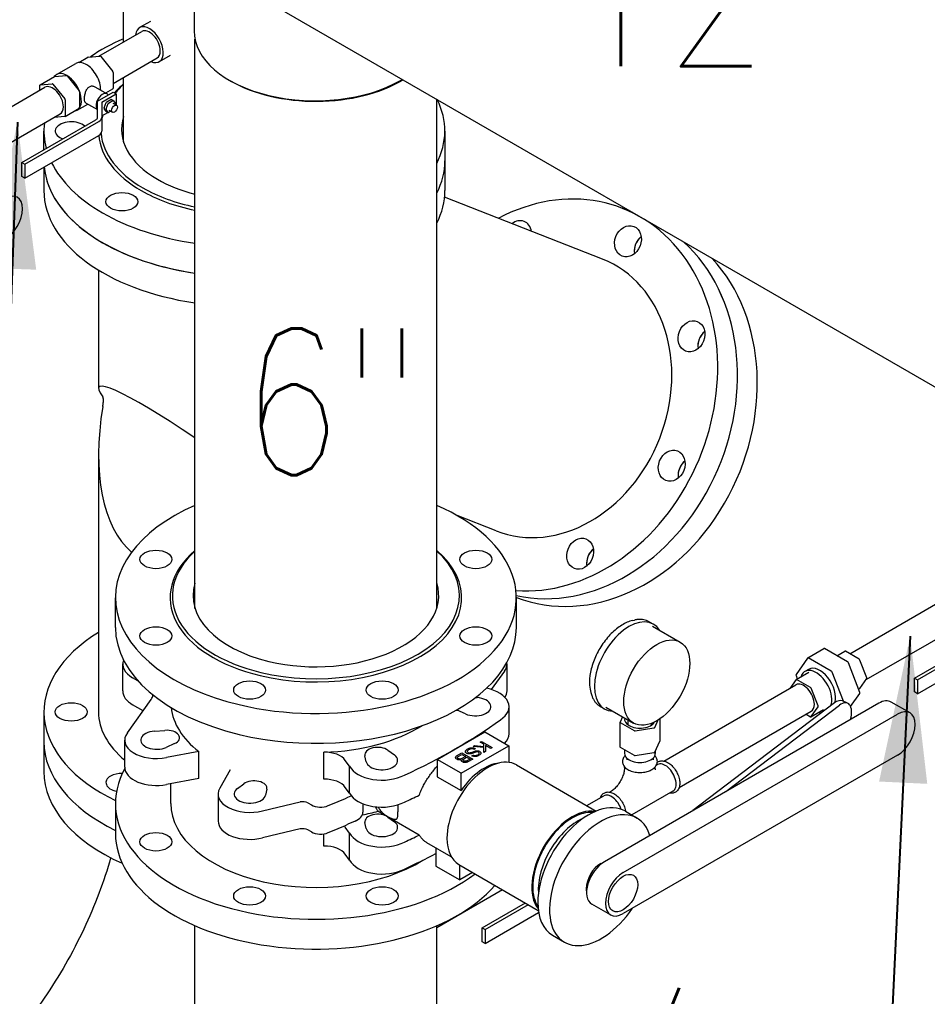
# Model space of a CAD drawing. Header units: millimetres. Extents: x -312439 to 477422, y -331570 to 212570.
# Drawn here: x 342704 to 343478, y 157253 to 158085 of the extents above; entities that cross this region are included whole.
import ezdxf

# ---------------------------------------------------------------- set-up
doc = ezdxf.new("R2010")
doc.units = ezdxf.units.MM
doc.layers.add('ARCONDTEXTO', color=4, linetype='Continuous')
doc.layers.add('TEXTO FORMATO', color=4, linetype='Continuous')
doc.styles.add('ROMAND', font='ROMAND.SHX')
doc.styles.add('ROMANS', font='romans.shx', dxfattribs={"height": 187.5})
doc.dimstyles.new('1-50 (MILIMETRO)', dxfattribs={"dimscale": 0, "dimtxt": 125, "dimasz": 125, "dimexe": 100, "dimexo": 100, "dimgap": 50, "dimtad": 0, "dimdec": 0, "dimzin": 0, "dimdsep": 46, "dimtxsty": 'ROMAND', "dimcen": -390, "dimclrd": 1, "dimclre": 1, "dimclrt": 3, "dimadec": 0, "dimazin": 0, "dimtfac": 1, "dimtdec": 0, "dimtix": 1, "dimtmove": 2, "dimatfit": 2, "dimfxl": 1, "dimtvp": 1, "dimtolj": 1, "dimtzin": 0, "dimarcsym": 0})

msp = doc.modelspace()

# ---------------------------------------------------------------- linework, layer by layer
at = {"color": 5, "linetype": 'Continuous', "lineweight": 0, "extrusion": (4.44089e-16, 0.816497, 0.57735)}
for p, q in [((340546.408, 159468.121), (343780.312, 157601.026)), ((342792.671, 158065.927), (342792.671, 158160.565)), ((342852.881, 158136.478), (342852.881, 158075.301)), ((342815.625, 158083.447), (342806.448, 158078.149)), ((342771.7, 158053.819), (342808.296, 158074.948)), ((342853.617, 157583.25), (342853.617, 158068.202)), ((342754.588, 158048.477), (342762.344, 158052.955)), ((342762.473, 158052.995), (342772.673, 158053.906)), ((342773.299, 158053.545), (342783.498, 158040.856)), ((342783.811, 158030.689), (342821.339, 158052.355)), ((342832.535, 158054.551), (342823.188, 158049.154)), ((342735.637, 158038.191), (342752.091, 158047.691)), ((342721.641, 158029.455), (342733.765, 158036.455)), ((342733.895, 158036.495), (342744.094, 158037.406)), ((342744.72, 158037.045), (342754.92, 158024.356)), ((342783.811, 158040.05), (342783.811, 158026.45)), ((342792.671, 157980.937), (342792.671, 158035.804)), ((342650.718, 157983.97), (342725.761, 158027.296)), ((342721.457, 158024.811), (342721.457, 158029.05)), ((342721.77, 158029.495), (342731.97, 158030.406)), ((342732.596, 158030.045), (342742.795, 158017.356)), ((342768.352, 158027.834), (342778.829, 158021.786)), ((342777.54, 158022.53), (342783.628, 158026.045)), ((342743.108, 158016.55), (342743.108, 158002.95)), ((342755.232, 158023.55), (342755.232, 158009.95)), ((342770.538, 158015.594), (342783.886, 158023.3)), ((342774.151, 158014.73), (342786.44, 158021.825)), ((342778.374, 158014.887), (342781.989, 158016.975)), ((342783.952, 158016.037), (342782.277, 158017.003)), ((342783.886, 158023.3), (342786.44, 158021.825)), ((342786.44, 158021.825), (342786.44, 158012.193)), ((343059.742, 157583.25), (343059.742, 158017.047)), ((342742.925, 158002.545), (342755.049, 158009.545)), ((342753.178, 158007.809), (342762.243, 158013.043)), ((342760.42, 158014.096), (342770.538, 158008.254)), ((342770.538, 158001.619), (342770.538, 158015.594)), ((342774.151, 158014.73), (342774.151, 157989.819)), ((342776.214, 158009.789), (342778.021, 158014.449)), ((342778.021, 158006.748), (342776.214, 158009.32)), ((342777.888, 158008.823), (342779.696, 158013.482)), ((342779.696, 158005.781), (342777.888, 158008.353)), ((342780.048, 158013.92), (342783.664, 158016.008)), ((342780.141, 158007.908), (342783.316, 158006.075)), ((342783.571, 158013.85), (342786.746, 158012.017)), ((342784.016, 158015.977), (342785.824, 158013.405)), ((342785.824, 158012.935), (342785.702, 158012.62)), ((342664.694, 157961.916), (342738.805, 158004.704)), ((342706.042, 157963.2), (342769.09, 157999.6)), ((342742.795, 158002.505), (342733.569, 158001.681)), ((342774.151, 158002.93), (342779.373, 158005.945)), ((342779.761, 158005.721), (342778.086, 158006.688)), ((342781.964, 158006.855), (342780.048, 158005.75)), ((342708.597, 157961.725), (342771.645, 157998.125)), ((342708.597, 157949.925), (342771.645, 157986.325)), ((342724.882, 157974.077), (342724.882, 157990.038)), ((343066.585, 157990.038), (343066.585, 157939.238)), ((342706.042, 157951.4), (342706.042, 157963.2)), ((342706.042, 157963.2), (342708.597, 157961.725)), ((342708.597, 157961.725), (342708.597, 157949.925)), ((342724.882, 157959.327), (342724.882, 157939.238)), ((342708.597, 157949.925), (342706.042, 157951.4)), ((343200.888, 157880.85), (343066.301, 157933.548)), ((343226.324, 157920.871), (343217.857, 157924.186)), ((342771.422, 157871.57), (342771.422, 157770.708)), ((342771.422, 157713.555), (342771.422, 157495.038)), ((343110.239, 157649.341), (343077.148, 157662.298)), ((342785.827, 157566.951), (342785.827, 157592.351)), ((343127.531, 157566.951), (343127.531, 157592.351)), ((343411.672, 157544.633), (343486.715, 157587.959)), ((343226.529, 157572.895), (343228.218, 157573.292)), ((343240.792, 157571.904), (343244.425, 157569.807)), ((343243.468, 157568.15), (343267.108, 157554.501)), ((343425.648, 157522.579), (343499.759, 157565.367)), ((343466.996, 157523.863), (343530.044, 157560.263)), ((343469.551, 157522.388), (343532.599, 157558.788)), ((343375.825, 157541.063), (343389.682, 157549.063)), ((343409.83, 157537.697), (343390.238, 157549.008)), ((343400.814, 157542.902), (343407.559, 157546.796)), ((343419.779, 157539.952), (343408.001, 157546.752)), ((343469.551, 157510.588), (343532.599, 157546.988)), ((342792.065, 157512.923), (342792.065, 157535.923)), ((343119.57, 157512.923), (343119.57, 157535.923)), ((343375.7, 157540.947), (343365.905, 157527.011)), ((343395.973, 157529.697), (343376.382, 157541.008)), ((343420.307, 157511.602), (343410.511, 157536.849)), ((343426.21, 157524.101), (343420.321, 157539.278)), ((343117.33, 157529.693), (343106.203, 157514.102)), ((343365.905, 157526.103), (343366.968, 157523.361)), ((343365.99, 157522.796), (343376.702, 157528.981)), ((343376.671, 157531.317), (343373.527, 157529.502)), ((343406.272, 157504.062), (343396.655, 157528.849)), ((342804.982, 157521.571), (342800.51, 157524.153)), ((343253.228, 157453.155), (343365.799, 157518.148)), ((343365.89, 157522.704), (343360.564, 157515.125)), ((343378.21, 157515.952), (343366.432, 157522.752)), ((343420.321, 157515.001), (343426.21, 157523.378)), ((343466.996, 157512.063), (343466.996, 157523.863)), ((343466.996, 157523.863), (343469.551, 157522.388)), ((343469.551, 157522.388), (343469.551, 157510.588)), ((343191.085, 157511.504), (343191.586, 157509.843)), ((343384.64, 157500.101), (343378.752, 157515.278)), ((343412.465, 157499.537), (343420.307, 157510.693)), ((343419.243, 157514.344), (343420.221, 157514.908)), ((343469.551, 157510.588), (343466.996, 157512.063)), ((342796.029, 157477.21), (342816.393, 157505.749)), ((342809.436, 157495.999), (342800.51, 157501.153)), ((343092.746, 157507.297), (343094.111, 157507.199)), ((343436.356, 157502.408), (343202.529, 157367.408)), ((343398.627, 157502.692), (343278.081, 157411.028)), ((343306.197, 157427.261), (343402.92, 157500.81)), ((343409.804, 157502.514), (343405.511, 157504.396)), ((343463.103, 157494.215), (343447.072, 157503.47)), ((342724.882, 157495.038), (342724.882, 157444.238)), ((343084.173, 157493.348), (343077.194, 157496.492)), ((343121.296, 157476.476), (343121.296, 157499.476)), ((343199.074, 157499.647), (343202.707, 157497.55)), ((343203.664, 157499.207), (343227.304, 157485.558)), ((343218.559, 157358.153), (343452.386, 157493.153)), ((343266.272, 157430.563), (343378.843, 157495.556)), ((343374.539, 157493.071), (343378.21, 157490.952)), ((343378.652, 157490.908), (343389.365, 157497.093)), ((343378.752, 157491.001), (343384.64, 157499.378)), ((343385.397, 157494.803), (343387.02, 157493.866)), ((343215.857, 157486.263), (343215.857, 157465.263)), ((343217.993, 157490.934), (343215.887, 157486.396)), ((343216.116, 157485.902), (343227.894, 157479.102)), ((343222.82, 157483.925), (343222.82, 157488.147)), ((343242.841, 157483.925), (343242.841, 157485.403)), ((343245.463, 157481.82), (343248.464, 157488.288)), ((343249.804, 157489.168), (343249.804, 157470.241)), ((342819.247, 157478.699), (342828.034, 157479.325)), ((343060.128, 157454.533), (343100.723, 157477.97)), ((343100.723, 157477.97), (343121.02, 157466.252)), ((343228.748, 157478.97), (343244.837, 157481.459)), ((342793.788, 157447.98), (342793.788, 157470.98)), ((342836.165, 157467.992), (342829.185, 157464.848)), ((343096.659, 157469.212), (343097.824, 157469.885)), ((343099.766, 157467.418), (343096.659, 157469.212)), ((343097.824, 157469.885), (343107.058, 157464.603)), ((343099.766, 157465.674), (343099.766, 157467.418)), ((343245.463, 157460.82), (343249.773, 157470.109)), ((342856.784, 157461.331), (342829.386, 157456.115)), ((342856.784, 157438.331), (342856.784, 157461.331)), ((342963.507, 157437.643), (342963.507, 157460.643)), ((343018.097, 157462.372), (343023.543, 157458.343)), ((343076.551, 157457.503), (343081.125, 157460.144)), ((343077.889, 157457.08), (343080.953, 157458.848)), ((343080.425, 157442.814), (343121.02, 157466.252)), ((343080.953, 157458.848), (343084.146, 157457.055)), ((343081.125, 157460.144), (343090.359, 157454.862)), ((343084.124, 157461.334), (343084.232, 157461.795)), ((343084.146, 157460.848), (343084.124, 157461.334)), ((343084.318, 157460.549), (343084.146, 157460.848)), ((343084.232, 157461.795), (343084.469, 157462.206)), ((343084.642, 157460.163), (343084.318, 157460.549)), ((343084.469, 157462.206), (343084.685, 157462.48)), ((343084.966, 157459.902), (343084.642, 157460.163)), ((343084.685, 157462.48), (343084.966, 157462.742)), ((343084.966, 157462.742), (343085.483, 157463.165)), ((343085.397, 157459.652), (343084.966, 157459.902)), ((343086.131, 157459.403), (343085.397, 157459.652)), ((343085.483, 157463.165), (343086.26, 157463.614)), ((343085.742, 157461.67), (343085.699, 157461.546)), ((343085.699, 157461.546), (343085.699, 157461.247)), ((343085.699, 157461.247), (343085.829, 157460.973)), ((343085.872, 157461.944), (343085.742, 157461.67)), ((343085.829, 157460.973), (343086.088, 157460.674)), ((343086.088, 157462.218), (343085.872, 157461.944)), ((343086.39, 157462.492), (343086.088, 157462.218)), ((343086.088, 157460.674), (343086.541, 157460.437)), ((343086.605, 157459.279), (343086.131, 157459.403)), ((343086.26, 157463.614), (343086.713, 157463.85)), ((343086.778, 157462.767), (343086.39, 157462.492)), ((343086.541, 157460.437), (343086.951, 157460.3)), ((343087.36, 157459.216), (343086.605, 157459.279)), ((343086.713, 157463.85), (343087.188, 157464.05)), ((343086.994, 157462.891), (343086.778, 157462.767)), ((343086.951, 157460.3), (343087.382, 157460.25)), ((343087.511, 157463.14), (343086.994, 157462.891)), ((343087.188, 157464.05), (343087.663, 157464.224)), ((343088.159, 157459.229), (343087.36, 157459.216)), ((343087.382, 157460.25), (343087.857, 157460.275)), ((343088.202, 157463.389), (343087.511, 157463.14)), ((343087.663, 157464.224), (343088.116, 157464.361)), ((343087.857, 157460.275), (343088.396, 157460.362)), ((343088.116, 157464.361), (343088.59, 157464.461)), ((343088.914, 157459.391), (343088.159, 157459.229)), ((343088.849, 157463.564), (343088.202, 157463.389)), ((343088.396, 157460.362), (343089.022, 157460.524)), ((343088.59, 157464.461), (343089.086, 157464.523)), ((343089.496, 157463.614), (343088.849, 157463.564)), ((343089.151, 157459.453), (343088.914, 157459.391)), ((343089.022, 157460.524), (343090.597, 157461.06)), ((343089.086, 157464.523), (343089.755, 157464.535)), ((343092.862, 157460.699), (343089.151, 157459.453)), ((343090.187, 157463.589), (343089.496, 157463.614)), ((343089.755, 157464.535), (343090.489, 157464.51)), ((343090.705, 157463.489), (343090.187, 157463.589)), ((343090.489, 157464.51), (343091.007, 157464.411)), ((343090.597, 157461.06), (343092.733, 157461.77)), ((343090.618, 157465.674), (343091.999, 157466.472)), ((343099.852, 157464.728), (343090.618, 157465.674)), ((343091.179, 157463.315), (343090.705, 157463.489)), ((343091.007, 157464.411), (343091.481, 157464.286)), ((343091.697, 157463.115), (343091.179, 157463.315)), ((343091.481, 157464.286), (343091.956, 157464.112)), ((343092.776, 157463.738), (343091.697, 157463.115)), ((343091.956, 157464.112), (343092.387, 157463.912)), ((343091.999, 157466.472), (343099.766, 157465.674)), ((343092.387, 157463.912), (343092.776, 157463.738)), ((343092.733, 157461.77), (343092.992, 157461.82)), ((343093.143, 157460.786), (343092.862, 157460.699)), ((343092.992, 157461.82), (343093.488, 157461.907)), ((343093.703, 157460.911), (343093.143, 157460.786)), ((343093.488, 157461.907), (343093.984, 157461.944)), ((343093.984, 157460.948), (343093.703, 157460.911)), ((343093.984, 157461.944), (343094.243, 157461.944)), ((343094.631, 157460.898), (343093.984, 157460.948)), ((343094.157, 157458.257), (343094.804, 157458.581)), ((343094.243, 157461.944), (343094.933, 157461.87)), ((343095.235, 157460.674), (343094.631, 157460.898)), ((343094.804, 157458.581), (343095.149, 157458.83)), ((343094.933, 157461.87), (343095.365, 157461.77)), ((343095.149, 157458.83), (343095.559, 157459.241)), ((343095.732, 157460.163), (343095.235, 157460.674)), ((343095.365, 157461.77), (343096.012, 157461.521)), ((343096.357, 157458.382), (343095.365, 157457.809)), ((343095.559, 157459.241), (343095.71, 157459.528)), ((343095.71, 157459.528), (343095.775, 157459.839)), ((343095.775, 157459.839), (343095.732, 157460.163)), ((343096.012, 157461.521), (343096.4, 157461.297)), ((343096.508, 157458.519), (343096.357, 157458.382)), ((343096.4, 157461.297), (343096.767, 157461.035)), ((343096.789, 157458.805), (343096.508, 157458.519)), ((343096.767, 157461.035), (343097.026, 157460.761)), ((343096.918, 157458.955), (343096.789, 157458.805)), ((343097.134, 157459.229), (343096.918, 157458.955)), ((343097.026, 157460.761), (343097.199, 157460.487)), ((343097.263, 157459.503), (343097.134, 157459.229)), ((343097.199, 157460.487), (343097.306, 157460.201)), ((343097.35, 157459.802), (343097.263, 157459.503)), ((343097.306, 157460.201), (343097.35, 157459.802)), ((343099.852, 157460.393), (343099.852, 157464.728)), ((343101.319, 157461.29), (343099.852, 157460.393)), ((343105.893, 157463.931), (343101.276, 157466.546)), ((343101.276, 157466.546), (343101.319, 157461.29)), ((343107.058, 157464.603), (343105.893, 157463.931)), ((343121.02, 157466.252), (343121.02, 157452.022)), ((343216.116, 157464.902), (343227.894, 157458.102)), ((343219.787, 157462.783), (343219.787, 157459.508)), ((343228.748, 157457.97), (343244.837, 157460.459)), ((343245.874, 157461.707), (343245.874, 157459.508)), ((342985.353, 157448.732), (342981.753, 157453.73)), ((342999.551, 157452.605), (342998.467, 157457.678)), ((343060.128, 157454.533), (343060.128, 157439.816)), ((343080.425, 157442.814), (343060.128, 157454.533)), ((343075.775, 157456.507), (343075.904, 157456.831)), ((343075.775, 157456.158), (343075.775, 157456.507)), ((343075.818, 157456.033), (343075.775, 157456.158)), ((343075.904, 157455.734), (343075.818, 157456.033)), ((343075.904, 157456.831), (343076.12, 157457.105)), ((343076.034, 157455.411), (343075.904, 157455.734)), ((343076.249, 157455.137), (343076.034, 157455.411)), ((343076.12, 157457.105), (343076.379, 157457.354)), ((343076.94, 157454.638), (343076.249, 157455.137)), ((343076.379, 157457.354), (343076.551, 157457.503)), ((343077.717, 157454.289), (343076.94, 157454.638)), ((343077.328, 157456.208), (343077.371, 157456.532)), ((343077.414, 157455.909), (343077.328, 157456.208)), ((343077.371, 157456.532), (343077.587, 157456.806)), ((343077.673, 157455.61), (343077.414, 157455.909)), ((343077.587, 157456.806), (343077.889, 157457.08)), ((343078.019, 157455.361), (343077.673, 157455.61)), ((343078.191, 157454.165), (343077.717, 157454.289)), ((343078.45, 157455.112), (343078.019, 157455.361)), ((343078.666, 157454.09), (343078.191, 157454.165)), ((343078.925, 157454.987), (343078.45, 157455.112)), ((343079.14, 157454.065), (343078.666, 157454.09)), ((343079.313, 157454.912), (343078.925, 157454.987)), ((343080.176, 157454.165), (343079.14, 157454.065)), ((343079.745, 157454.912), (343079.313, 157454.912)), ((343080.176, 157454.962), (343079.745, 157454.912)), ((343080.608, 157455.112), (343080.176, 157454.962)), ((343080.737, 157454.289), (343080.176, 157454.165)), ((343080.521, 157453.816), (343080.651, 157454.14)), ((343080.564, 157453.542), (343080.521, 157453.816)), ((343080.651, 157453.243), (343080.564, 157453.542)), ((343081.082, 157455.286), (343080.608, 157455.112)), ((343080.651, 157454.14), (343080.737, 157454.289)), ((343080.866, 157452.969), (343080.651, 157453.243)), ((343081.125, 157452.72), (343080.866, 157452.969)), ((343084.146, 157457.055), (343081.082, 157455.286)), ((343081.686, 157452.396), (343081.125, 157452.72)), ((343082.118, 157452.197), (343081.686, 157452.396)), ((343081.945, 157454.14), (343081.988, 157454.364)), ((343081.945, 157453.841), (343081.945, 157454.14)), ((343082.118, 157453.542), (343081.945, 157453.841)), ((343081.988, 157454.364), (343082.204, 157454.638)), ((343082.463, 157453.293), (343082.118, 157453.542)), ((343082.592, 157452.072), (343082.118, 157452.197)), ((343082.204, 157454.638), (343082.549, 157454.887)), ((343082.894, 157453.094), (343082.463, 157453.293)), ((343082.549, 157454.887), (343085.181, 157456.457)), ((343083.11, 157451.973), (343082.592, 157452.072)), ((343083.369, 157452.969), (343082.894, 157453.094)), ((343083.628, 157451.923), (343083.11, 157451.973)), ((343084.318, 157452.969), (343083.369, 157452.969)), ((343084.189, 157451.948), (343083.628, 157451.923)), ((343084.275, 157451.948), (343084.189, 157451.948)), ((343084.836, 157452.022), (343084.275, 157451.948)), ((343084.836, 157453.069), (343084.318, 157452.969)), ((343085.268, 157453.218), (343084.836, 157453.069)), ((343085.354, 157452.122), (343084.836, 157452.022)), ((343085.181, 157456.457), (343088.072, 157454.788)), ((343085.742, 157453.393), (343085.268, 157453.218)), ((343085.786, 157452.272), (343085.354, 157452.122)), ((343085.958, 157453.517), (343085.742, 157453.393)), ((343086.217, 157452.471), (343085.786, 157452.272)), ((343088.072, 157454.788), (343085.958, 157453.517)), ((343090.359, 157454.862), (343086.217, 157452.471)), ((343089.496, 157457.659), (343090.618, 157458.307)), ((343089.712, 157457.535), (343089.496, 157457.659)), ((343090.1, 157457.361), (343089.712, 157457.535)), ((343090.532, 157457.211), (343090.1, 157457.361)), ((343091.309, 157457.012), (343090.532, 157457.211)), ((343090.618, 157458.307), (343091.093, 157458.083)), ((343091.093, 157458.083), (343091.568, 157457.958)), ((343091.977, 157456.949), (343091.309, 157457.012)), ((343091.568, 157457.958), (343092.301, 157457.884)), ((343092.431, 157456.962), (343091.977, 157456.949)), ((343092.301, 157457.884), (343092.646, 157457.884)), ((343093.078, 157457.037), (343092.431, 157456.962)), ((343092.646, 157457.884), (343093.207, 157457.958)), ((343093.315, 157457.074), (343093.078, 157457.037)), ((343093.207, 157457.958), (343093.682, 157458.083)), ((343093.768, 157457.186), (343093.315, 157457.074)), ((343093.682, 157458.083), (343094.157, 157458.257)), ((343093.984, 157457.261), (343093.768, 157457.186)), ((343094.459, 157457.385), (343093.984, 157457.261)), ((343094.89, 157457.585), (343094.459, 157457.385)), ((343095.365, 157457.809), (343094.89, 157457.585)), ((343452.386, 157458.153), (343218.559, 157323.153)), ((343221.624, 157455.655), (343221.624, 157454.317)), ((343244.037, 157455.655), (343244.037, 157454.317)), ((343247.959, 157450.113), (343246.728, 157449.402)), ((342883.725, 157445.777), (342874.691, 157429.959)), ((342985.353, 157425.732), (342985.353, 157448.732)), ((343080.425, 157428.098), (343080.425, 157442.814)), ((343127.532, 157449.878), (343195.639, 157410.556)), ((343219.787, 157447.617), (343219.787, 157448.233)), ((343245.874, 157447.617), (343245.874, 157448.233)), ((342856.784, 157438.331), (342829.386, 157433.115)), ((342832.98, 157416.951), (342832.98, 157433.8)), ((342889.815, 157429.843), (342895.262, 157433.872)), ((343060.128, 157439.816), (343080.425, 157428.098)), ((342873.327, 157425.058), (342873.327, 157402.058)), ((342914.891, 157429.178), (342913.807, 157424.105)), ((342985.353, 157425.732), (342981.753, 157430.73)), ((343207.862, 157426.963), (343207.329, 157426.655)), ((343261.003, 157427.521), (343225.828, 157407.213)), ((342785.827, 157416.951), (342785.827, 157391.551)), ((342911.228, 157410.7), (342943.152, 157418.294)), ((342949.815, 157417.525), (342952.872, 157415.76)), ((342983.903, 157422.253), (342986.806, 157423.531)), ((342996.805, 157416.759), (342996.805, 157409.695)), ((343187.542, 157415.231), (343202.06, 157423.613)), ((343044.714, 157390.139), (343009.615, 157410.404)), ((343220.482, 157410.353), (343230.496, 157404.47)), ((342990.247, 157402.046), (342983.903, 157399.253)), ((342999.551, 157395.605), (342998.467, 157400.678)), ((343018.097, 157405.372), (343023.543, 157401.343)), ((342943.152, 157395.294), (342911.228, 157387.7)), ((342952.872, 157392.76), (342949.815, 157394.525)), ((342985.353, 157391.732), (342981.753, 157396.73)), ((342985.353, 157368.732), (342985.353, 157391.732)), ((342963.507, 157380.643), (342963.507, 157391.111)), ((343072.119, 157371.562), (343051.318, 157383.571)), ((343059.032, 157379.118), (343059.032, 157363.675)), ((342985.353, 157368.732), (342981.753, 157373.73)), ((343059.032, 157363.675), (343079.33, 157351.957)), ((343078.543, 157365.025), (343146.224, 157325.949)), ((343079.33, 157351.957), (343079.33, 157364.57)), ((343090.254, 157358.264), (343079.33, 157351.957)), ((343059.742, 157311.323), (343115.649, 157343.601)), ((343098.337, 157311.017), (343135.212, 157332.307)), ((343100.891, 157309.542), (343137.767, 157330.832)), ((343207.843, 157322.092), (343191.812, 157331.347)), ((343100.891, 157297.742), (343146.515, 157324.083)), ((342853.617, 157133.25), (342853.617, 157312.878)), ((343059.742, 157133.25), (343059.742, 157312.878)), ((343098.337, 157299.217), (343098.337, 157311.017)), ((343098.337, 157311.017), (343100.891, 157309.542)), ((343100.891, 157309.542), (343100.891, 157297.742)), ((343158.442, 157304.755), (343168.456, 157298.872)), ((343100.891, 157297.742), (343098.337, 157299.217))]:
    msp.add_line(p, q, dxfattribs=at)
at = {"color": 5, "linetype": 'Continuous', "lineweight": 0}
for centre, major_axis, ratio, start_param, end_param in [((342814.818, 158063.651), (-8.37, 14.497), 0.5773503, 2.4641613, 6.9606167), ((342814.818, 158063.651), (6.522, -11.296), 0.5773503, 0.7853982, 3.1415927), ((342955.943, 158075.301), (103.062, 0), 0.5773503, 3.1415927, 5.4977871), ((342895.734, 157990.038), (-170.852, 0), 0.5773503, 5.3599285, 5.5886446), ((342814.818, 158063.651), (6.522, -11.296), 0.5773503, 0, 0.7853982), ((342762.786, 158052.189), (-0.442, 0.766), 0.5773503, 6.0213859, 6.2831853), ((342772.986, 158053.1), (-0.442, 0.766), 0.5773503, 4.9741884, 6.0213859), ((342760.862, 158032.5), (8.77, -15.191), 0.5773503, 2.3561945, 3.1415927), ((342760.862, 158032.5), (8.77, -15.191), 0.5773503, 0.7615984, 2.3561945), ((342744.407, 158023), (8.77, -15.191), 0.5773503, 2.3561945, 3.3966675), ((342734.207, 158035.689), (-0.442, 0.766), 0.5773503, 6.0213859, 6.2831853), ((342744.407, 158036.6), (-0.442, 0.766), 0.5773503, 4.9741884, 6.0213859), ((342744.407, 158023), (8.77, -15.191), 0.5773503, 6.0281105, 8.6393798), ((342783.186, 158040.411), (0.442, -0.766), 0.5773503, 0.7853982, 1.8325957), ((342956.679, 158074.876), (-103.062, 0), 0.5773503, 0.7803476, 0.7853982), ((342956.679, 158074.876), (-103.062, 0), 0.5773503, 0.7853982, 2.3760943), ((342955.943, 158075.301), (103.062, 0), 0.5773503, 5.4977871, 5.517687), ((342722.083, 158028.689), (-0.442, 0.766), 0.5773503, 6.0213859, 7.0685835), ((342732.283, 158016), (6.522, -11.296), 0.5773503, 0.7853982, 3.1415927), ((342732.283, 158029.6), (-0.442, 0.766), 0.5773503, 4.9741884, 6.0213859), ((342783.186, 158026.811), (0.442, -0.766), 0.5773503, 0, 0.7853982), ((342895.734, 157990.038), (-124.312, 0), 0.5773503, 5.6898207, 5.8114124), ((342895.734, 157991.638), (122.352, 0), 0.5773503, 2.5724111, 2.6919326), ((342742.483, 158016.911), (0.442, -0.766), 0.5773503, 0.7853982, 1.8325957), ((342754.607, 158023.911), (0.442, -0.766), 0.5773503, 0.7853982, 1.8325957), ((342774.863, 158014.916), (3.966, 6.869), 0.5773503, 6.010118, 9.3296148), ((342781.989, 158016.505), (0.288, 0.498), 0.5773503, 0, 0.7853982), ((342783.664, 158015.538), (0.288, 0.498), 0.5773503, 6.0213859, 7.0685835), ((342895.734, 157990.038), (-170.852, 0), 0.5773503, 2.8575929, 3.4162726), ((342732.283, 158016), (6.522, -11.296), 0.5773503, 0, 0.7853982), ((342754.607, 158010.311), (0.442, -0.766), 0.5773503, 0, 0.7853982), ((342776.566, 158009.758), (0.288, 0.498), 0.5773503, 1.8325957, 2.8797933), ((342778.24, 158008.791), (-0.288, -0.498), 0.5773503, 4.9741884, 6.0213859), ((342778.374, 158014.417), (0.288, 0.498), 0.5773503, 0.7853982, 1.8325957), ((342780.048, 158013.451), (-0.288, -0.498), 0.5773503, 3.9269908, 4.9741884), ((342785.472, 158012.966), (0.288, 0.498), 0.5773503, 4.9741884, 6.0213859), ((342742.483, 158003.311), (0.442, -0.766), 0.5773503, 6.0213859, 7.0685835), ((342765.593, 158001.619), (4.945, 0), 0.5773503, 5.4977871, 6.2831853), ((342765.593, 158001.619), (8.558, 0), 0.5773503, 5.4977871, 6.2831853), ((342895.734, 157991.638), (122.352, 0), 0.5773503, 2.973076, 3.029366), ((342778.374, 158007.186), (-0.288, -0.498), 0.5773503, 6.0213859, 6.2831853), ((342780.048, 158006.219), (-0.288, -0.498), 0.5773503, 6.0213859, 7.0685835), ((342895.734, 157991.638), (104.716, 0), 0.5773503, 2.9636533, 3.9269908), ((342895.734, 157990.038), (-170.852, 0), 0.5773503, 6.21352, 6.4341927), ((342748.152, 157990.038), (-13.595, 0), 0.5773503, 3.697362, 7.0685835), ((342748.152, 157990.038), (-13.595, 0), 0.5773503, 0.7853982, 1.015027), ((342895.734, 157990.038), (-124.312, 0), 0.5773503, 0.0521866, 0.7853982), ((342765.593, 157989.819), (8.558, 0), 0.5773503, 5.4977871, 6.2831853), ((342895.734, 157991.638), (122.352, 0), 0.5773503, 3.1932321, 3.9269908), ((342895.734, 157964.638), (170.852, 0), 0.5773503, 3.1940865, 4.4633123), ((342895.734, 157964.638), (170.852, 0), 0.5773503, 3.1940865, 3.9269908), ((342895.734, 157990.038), (-170.852, 0), 0.5773503, 0.2768013, 0.7853982), ((342895.734, 157964.638), (170.852, 0), 0.5773503, 5.9991856, 6.2831853), ((342895.734, 157991.638), (122.352, 0), 0.5773503, 3.9269908, 4.3609762), ((342895.734, 157991.638), (104.716, 0), 0.5773503, 3.9269908, 4.2984713), ((343155.564, 157765.095), (62.293, 159.091), 0.8133896, 3.3914948, 7.0391668), ((342691.432, 157914.99), (-10.717, -18.562), 0.5773503, 0.7853982, 3.9269908), ((342895.734, 157939.238), (170.852, 0), 0.5773503, 3.1415927, 4.4633123), ((342895.734, 157990.038), (-124.312, 0), 0.5773503, 0.7853982, 1.2251569), ((342895.734, 157939.238), (170.852, 0), 0.5773503, 5.9991856, 6.2831853), ((342895.734, 157990.038), (-170.852, 0), 0.5773503, 0.7853982, 1.3217197), ((343129.205, 157900.355), (4.957, 12.659), 0.8133896, 5.3391254, 7.2272453), ((343239.493, 157889.534), (-4.957, -12.659), 0.8133896, 4.0999845, 5.3247935), ((343239.493, 157889.534), (4.957, 12.659), 0.8133896, 0.9583918, 1.448158), ((342895.734, 157964.638), (170.852, 0), 0.5773503, 3.9269908, 4.4633123), ((343172.415, 157758.497), (-62.293, -159.091), 0.8133896, 0.1305903, 2.8430189), ((343172.415, 157758.497), (62.293, 159.091), 0.8133896, 3.2721829, 5.9846116), ((343239.493, 157889.534), (4.957, 12.659), 0.8133896, 1.448158, 2.1832008), ((343155.564, 157765.095), (45.325, 115.754), 0.8133896, 3.1415927, 6.2831853), ((343189.265, 157751.899), (-62.293, -159.091), 0.8133896, 0.0043136, 2.7678291), ((343293.637, 157808.551), (-4.957, -12.659), 0.8133896, 4.0999845, 5.3247935), ((343293.637, 157808.551), (4.957, 12.659), 0.8133896, 0.9583918, 1.448158), ((343293.637, 157808.551), (4.957, 12.659), 0.8133896, 1.448158, 2.1832008), ((342895.734, 157680.223), (-123.988, 91.599), 0.0978959, 5.130226, 6.5985022), ((342895.734, 157804.04), (-83.802, -180.843), 0.5077224, 5.209054, 6.1391369), ((343276.771, 157698.247), (-4.957, -12.659), 0.8133896, 4.0999845, 5.3247935), ((343276.771, 157698.247), (4.957, 12.659), 0.8133896, 0.9583918, 1.448158), ((343276.771, 157698.247), (4.957, 12.659), 0.8133896, 1.448158, 2.1832008), ((342956.679, 157592.351), (-170.852, 0), 0.5773503, 5.3599285, 7.4612826), ((342956.679, 157592.351), (-170.852, 0), 0.5773503, 1.1780972, 4.0648495), ((343198.774, 157623.237), (-4.957, -12.659), 0.8133896, 4.0999845, 5.3247935), ((343198.774, 157623.237), (4.957, 12.659), 0.8133896, 0.9583918, 1.448158), ((342956.679, 157592.351), (-124.312, 0), 0.5773503, 5.6898207, 7.4612826), ((342956.679, 157593.951), (122.352, 0), 0.5773503, 2.5724111, 4.3196899), ((342956.679, 157592.351), (-124.312, 0), 0.5773503, 1.1780972, 3.7349573), ((342956.679, 157593.951), (122.352, 0), 0.5773503, 4.3196899, 6.8523669), ((343198.774, 157623.237), (4.957, 12.659), 0.8133896, 1.448158, 2.1832008), ((342956.679, 157593.951), (104.716, 0), 0.5773503, 2.9636533, 4.3196899), ((342956.679, 157593.951), (104.716, 0), 0.5773503, 4.3196899, 6.4611246), ((342956.679, 157566.951), (170.852, 0), 0.5773503, 3.1415927, 4.3196899), ((342956.679, 157566.951), (170.852, 0), 0.5773503, 4.3196899, 6.2831853), ((343223.566, 157533.678), (-20.859, -36.128), 0.5773503, 2.8375594, 6.5872185), ((342895.734, 157495.038), (-170.852, 0), 0.5773503, 5.5272038, 7.1556345), ((343390.238, 157548.1), (-0.556, 0.963), 0.5773503, 5.4977871, 6.2831853), ((343408.001, 157546.03), (-0.442, 0.766), 0.5773503, 5.4977871, 6.2831853), ((342820.897, 157535.923), (-28.832, 0), 0.5773503, 6.078, 7.0685835), ((343092.461, 157535.923), (27.109, 0), 0.5773503, 5.8737687, 6.3559681), ((343376.382, 157540.1), (-0.556, 0.963), 0.5773503, 5.4977871, 6.5449847), ((343386.177, 157514.852), (-9.506, 16.465), 0.5773503, 3.6403335, 6.2831853), ((343409.83, 157536.788), (-0.556, 0.963), 0.5773503, 4.4505896, 5.4977871), ((343419.779, 157539.23), (-0.442, 0.766), 0.5773503, 4.4505896, 5.4977871), ((343366.586, 157526.163), (-0.556, 0.963), 0.5773503, 0.2617994, 1.3089969), ((343383.033, 157513.037), (-9.506, 16.465), 0.5773503, 3.5787297, 6.7505587), ((343395.973, 157528.788), (-0.556, 0.963), 0.5773503, 4.4505896, 5.4977871), ((343372.321, 157506.852), (6.522, -11.296), 0.5773503, 0.7853982, 3.1415927), ((343366.432, 157522.03), (-0.442, 0.766), 0.5773503, 5.4977871, 6.5449847), ((343425.668, 157524.052), (0.442, -0.766), 0.5773503, 0.2617994, 1.3089969), ((342820.897, 157512.923), (-28.832, 0), 0.5773503, 0, 0.7853982), ((342799.407, 157509.789), (18.371, 0), 0.5773503, 5.8923976, 6.2577611), ((343092.49, 157499.476), (28.806, 0), 0.5773503, 5.5507149, 7.5144461), ((343092.461, 157512.923), (27.109, 0), 0.5773503, 5.9220989, 6.2831853), ((343378.21, 157515.23), (-0.442, 0.766), 0.5773503, 4.4505896, 5.4977871), ((343419.779, 157515.675), (0.442, -0.766), 0.5773503, 0, 0.2617994), ((343419.626, 157511.541), (0.556, -0.963), 0.5773503, 0.2617994, 1.3089969), ((343092.461, 157499.48), (13.472, 0), 0.5773503, 4.0497563, 7.7312146), ((343372.321, 157506.852), (6.522, -11.296), 0.5773503, 0, 0.7853982), ((343384.099, 157500.052), (0.442, -0.766), 0.5773503, 0.2617994, 1.3089969), ((343398.627, 157488.692), (6.884, 15.704), 0.493747, 0, 0.7260513), ((343402.92, 157486.81), (-6.884, -15.704), 0.493747, 1.8967117, 3.867644), ((343436.356, 157484.908), (10.717, 18.562), 0.5773503, 0, 0.7853982), ((342895.734, 157495.038), (-124.312, 0), 0.5773503, 0, 0.609247), ((342895.734, 157495.038), (124.312, 0), 0.5773503, 3.1415927, 3.7508397), ((342956.679, 157503.451), (-123.699, 0), 0.5773503, 0.06591, 0.6307786), ((343083.975, 157501.509), (-11.023, 0), 0.5773503, 0.8477105, 0.9081637), ((343383.033, 157513.037), (-9.506, 16.465), 0.5773503, 2.6742192, 2.8510779), ((343452.386, 157475.653), (-10.717, -18.562), 0.5773503, 0.7853982, 3.9269908), ((342956.679, 157531.951), (123.699, 0), 0.5773503, 4.7676151, 5.5340199), ((342707.264, 157675.951), (520.517, 0), 0.5773503, 5.3865482, 5.6090261), ((343216.742, 157486.263), (-0.885, 0), 0.5773503, 6.0213859, 7.0685835), ((343232.83, 157488.752), (-13.044, 0), 0.5773503, 6.1406542, 7.0685835), ((343232.83, 157480.508), (-13.044, 0), 0.5773503, 5.5872933, 5.7039844), ((343232.83, 157488.752), (-13.044, 0), 0.5773503, 0.7853982, 2.8363511), ((343232.83, 157480.508), (-13.044, 0), 0.5773503, 3.7207935, 3.8374847), ((343378.21, 157491.675), (0.442, -0.766), 0.5773503, 5.4977871, 6.5449847), ((342820.897, 157470.98), (-27.109, 0), 0.5773503, 5.8737687, 8.1724889), ((342820.897, 157470.98), (-13.472, 0), 0.5773503, 4.8351545, 8.5166127), ((342829.384, 157473.009), (11.023, 0), 0.5773503, 5.3750201, 7.9767471), ((343092.49, 157476.476), (28.806, 0), 0.5773503, 5.7666453, 6.2831853), ((343228.519, 157479.464), (0.885, 0), 0.5773503, 3.9269908, 4.9741884), ((343244.608, 157481.952), (0.885, 0), 0.5773503, 4.9741884, 6.0213859), ((342895.734, 157469.638), (-170.852, 0), 0.5773503, 0, 0.8720172), ((342895.734, 157469.638), (170.852, 0), 0.5773503, 3.1415927, 4.0136099), ((343248.919, 157470.241), (0.885, 0), 0.5773503, 6.0213859, 6.2831853), ((342964.521, 157450.052), (-18.371, 0), 0.5773503, 3.4957179, 4.7676151), ((343009.407, 157458.457), (11.023, 0), 0.5773503, 0.6626311, 3.2643581), ((343012.922, 157453.558), (-13.472, 0), 0.5773503, 0.1227655, 3.8042237), ((343216.742, 157465.263), (-0.885, 0), 0.5773503, 0, 0.7853982), ((343232.83, 157459.508), (-13.044, 0), 0.5773503, 0, 3.1415927), ((343244.608, 157460.952), (0.885, 0), 0.5773503, 4.9741884, 6.0213859), ((343103.038, 157407.451), (-24.495, -42.426), 0.5773503, 3.1415927, 5.4977871), ((343100.175, 157409.104), (23.27, 40.305), 0.5773503, 0.3872078, 1.4290703), ((343228.519, 157458.464), (0.885, 0), 0.5773503, 3.9269908, 4.9741884), ((343254.481, 157438.817), (6.522, -11.296), 0.5773503, 0, 3.1415927), ((342895.734, 157444.238), (-170.852, 0), 0.5773503, 0, 0.9157604), ((342956.679, 157416.951), (170.852, 0), 0.5773503, 2.833735, 5.6302998), ((342791.377, 157434.788), (-13.595, 0), 0.5773503, 4.6871702, 5.4977871), ((342820.897, 157447.98), (-27.109, 0), 0.5773503, 0, 1.8893036), ((343012.929, 157453.541), (-28.806, 0), 0.5773503, 0.2933434, 2.3032668), ((342791.377, 157434.788), (-13.595, 0), 0.5773503, 5.4977871, 7.509667), ((342903.952, 157429.957), (11.023, 0), 0.5773503, 6.1604182, 8.7621453), ((342964.521, 157427.052), (-18.371, 0), 0.5773503, 3.4957179, 4.7676151), ((342900.436, 157425.058), (27.109, 0), 0.5773503, 2.8230854, 5.1218056), ((342900.436, 157425.058), (-13.472, 0), 0.5773503, 5.6205526, 9.3020109), ((343012.929, 157430.541), (-28.806, 0), 0.5773503, 0.2933434, 2.3032668), ((342956.679, 157416.951), (-123.699, 0), 0.5773503, 0, 2.4003829), ((342945.485, 157415.025), (6.124, 0), 0.5773503, 0.7853982, 1.961584), ((342668.403, 157658.996), (517.381, 0), 0.5773503, 5.3282352, 5.3682023), ((342707.264, 157652.951), (520.517, 0), 0.5773503, 5.3865482, 5.4177363), ((343189.462, 157357.554), (-31.02, -52.799), 0.5823607, 3.1415927, 5.5021835), ((343208.582, 157412.317), (6.522, -11.296), 0.5773503, 1.2234231, 3.1415927), ((342960.667, 157420.26), (11.023, 0), 0.5773503, 3.9269908, 5.3544297), ((342980.142, 157409.695), (16.663, 0), 0.5773503, 5.3639692, 6.2831853), ((342956.679, 157474.951), (123.699, 0), 0.5773503, 5.0382336, 5.1546022), ((343009.407, 157401.457), (11.023, 0), 0.5773503, 0.6626311, 3.2643581), ((343175.287, 157365.738), (-24.495, -42.426), 0.5773503, 3.3370905, 6.064011), ((343199.476, 157351.671), (-31.02, -52.799), 0.5823607, 2.6525624, 5.5021835), ((343175.287, 157365.738), (23.921, 41.432), 0.5773503, 0.2430827, 0.7853982), ((342900.436, 157402.058), (-27.109, 0), 0.5773503, 0, 1.9802129), ((343012.922, 157396.558), (-13.472, 0), 0.5773503, 0.1227655, 3.8042237), ((342808.169, 157577.694), (233.085, -175.431), 0.1043952, 5.905742, 5.9619009), ((343175.287, 157365.738), (23.921, 41.432), 0.5773503, 0.7853982, 2.8735652), ((343180.023, 157363.004), (-23.921, -41.432), 0.5773503, 3.805993, 5.5722222), ((342945.485, 157392.025), (-6.124, 0), 0.5773503, 3.9269908, 5.1031767), ((342960.667, 157397.26), (-11.023, 0), 0.5773503, 0.7853982, 2.212837), ((342668.403, 157635.996), (-517.381, 0), 0.5773503, 2.1866425, 2.2266097), ((342964.521, 157393.052), (-18.371, 0), 0.5773503, 3.4957179, 3.6171654), ((343012.929, 157396.541), (-28.806, 0), 0.5773503, 0.2933434, 2.3032668), ((342956.679, 157391.551), (-170.852, 0), 0.5773503, 0, 2.6758126), ((342707.264, 157618.951), (520.517, 0), 0.5773503, 5.3865482, 5.4177363), ((343103.038, 157407.451), (-24.495, -42.426), 0.5773503, 5.4977871, 6.2831853), ((342964.521, 157370.052), (-18.371, 0), 0.5773503, 3.4957179, 4.7676151), ((343012.929, 157373.541), (-28.806, 0), 0.5773503, 0.2933434, 2.3032668), ((342707.264, 157595.951), (520.517, 0), 0.5773503, 5.3865482, 5.4544475), ((343202.529, 157349.908), (-10.717, -18.562), 0.5773503, 3.9269908, 6.2831853), ((343199.476, 157351.671), (-8.773, -15.195), 0.5773503, 3.9269908, 5.4977871), ((343218.559, 157340.653), (10.717, 18.562), 0.5773503, 0.7853982, 3.9269908), ((343199.476, 157351.671), (-8.773, -15.195), 0.5773503, 5.4977871, 5.7209135), ((343189.462, 157357.554), (-31.02, -52.799), 0.5823607, 5.5021835, 6.2831853), ((343199.476, 157351.671), (-31.02, -52.799), 0.5823607, 5.5021835, 7.7405636)]:
    msp.add_ellipse(centre, major_axis=major_axis, ratio=ratio, start_param=start_param, end_param=end_param, dxfattribs=at)
for centre, major_axis, ratio in [((342785.031, 158009.046), (-1.715, -2.971), 0.5773503), ((342791.377, 157929.788), (-13.595, 0), 0.5773503), ((343222.643, 157896.132), (4.957, 12.659), 0.8133896), ((343276.787, 157815.149), (4.957, 12.659), 0.8133896), ((343259.92, 157704.845), (4.957, 12.659), 0.8133896), ((343181.923, 157629.835), (4.957, 12.659), 0.8133896), ((342820.331, 157624.958), (-13.595, 0), 0.5773503), ((343093.027, 157624.958), (-13.595, 0), 0.5773503), ((342820.331, 157559.744), (-13.595, 0), 0.5773503), ((343093.027, 157559.744), (-13.595, 0), 0.5773503), ((343247.206, 157520.03), (-19.902, -34.471), 0.5773503), ((342900.202, 157513.631), (-13.595, 0), 0.5773503), ((343013.156, 157513.631), (-13.595, 0), 0.5773503), ((342748.152, 157495.038), (-13.595, 0), 0.5773503), ((342820.331, 157384.344), (13.595, 0), 0.5773503), ((343218.559, 157340.653), (-8.773, -15.195), 0.5773503), ((342900.202, 157338.231), (13.595, 0), 0.5773503), ((343013.156, 157338.231), (13.595, 0), 0.5773503)]:
    msp.add_ellipse(centre, major_axis=major_axis, ratio=ratio, dxfattribs=at)
for points, knots in [([(342760.42, 158014.096), (342760.257, 158014.19), (342760.111, 158014.328), (342759.86, 158014.701), (342759.755, 158014.935), (342759.589, 158015.495), (342759.528, 158015.821), (342759.448, 158016.542), (342759.429, 158016.938), (342759.429, 158017.764), (342759.448, 158018.218), (342759.528, 158019.18), (342759.589, 158019.689), (342759.755, 158020.721), (342759.86, 158021.247), (342760.111, 158022.277), (342760.257, 158022.781), (342760.584, 158023.729), (342760.775, 158024.208), (342761.216, 158025.127), (342761.467, 158025.568), (342762.024, 158026.374), (342762.331, 158026.74), (342762.988, 158027.369), (342763.339, 158027.633), (342763.697, 158027.839)], [24.797623, 24.797623, 24.797623, 24.797623, 26.0362137, 26.0362137, 27.2748044, 27.2748044, 28.5133951, 28.5133951, 29.7519858, 29.7519858, 30.9905765, 30.9905765, 32.2291672, 32.2291672, 33.4677579, 33.4677579, 34.7063486, 34.7063486, 35.9470901, 35.9470901, 37.1878315, 37.1878315, 38.428573, 38.428573, 39.6693144, 39.6693144, 39.6693144, 39.6693144]), ([(342763.697, 158027.839), (342764.055, 158028.046), (342764.441, 158028.208), (342765.242, 158028.421), (342765.656, 158028.472), (342766.477, 158028.461), (342766.885, 158028.4), (342767.658, 158028.182), (342768.023, 158028.025), (342768.352, 158027.834)], [0, 0, 0, 0, 1.2407414, 1.2407414, 2.4814829, 2.4814829, 3.7222243, 3.7222243, 4.9629658, 4.9629658, 4.9629658, 4.9629658]), ([(342775.078, 157755.276), (342775.123, 157755.548), (342775.167, 157755.826), (342775.287, 157756.63), (342775.356, 157757.163), (342775.47, 157758.207), (342775.515, 157758.719), (342775.573, 157759.686), (342775.587, 157760.142), (342775.587, 157760.968), (342775.573, 157761.361), (342775.515, 157762.073), (342775.47, 157762.391), (342775.356, 157762.929), (342775.287, 157763.149), (342775.167, 157763.406), (342775.123, 157763.481), (342775.078, 157763.542)], [17.8979536, 17.8979536, 17.8979536, 17.8979536, 18.5592168, 18.5592168, 19.797742, 19.797742, 21.0362672, 21.0362672, 22.2747923, 22.2747923, 23.5133175, 23.5133175, 24.7518427, 24.7518427, 25.9903679, 25.9903679, 26.6516311, 26.6516311, 26.6516311, 26.6516311]), ([(343226.529, 157572.895), (343223.555, 157572.196), (343220.465, 157570.867), (343214.323, 157567.088), (343211.273, 157564.632), (343205.533, 157558.853), (343202.844, 157555.533), (343198.093, 157548.365), (343196.032, 157544.52), (343192.74, 157536.685), (343191.511, 157532.697), (343190.011, 157524.971), (343189.743, 157521.235), (343190.13, 157515.558), (343190.501, 157513.44), (343191.085, 157511.504)], [1.2825342, 1.2825342, 1.2825342, 1.2825342, 1.6036259, 1.6036259, 1.9268175, 1.9268175, 2.2495613, 2.2495613, 2.5719277, 2.5719277, 2.8943746, 2.8943746, 3.2173127, 3.2173127, 3.4298547, 3.4298547, 3.4298547, 3.4298547]), ([(343240.792, 157571.904), (343240.093, 157572.308), (343239.359, 157572.651), (343237.83, 157573.214), (343237.034, 157573.433), (343235.39, 157573.745), (343234.542, 157573.839), (343232.8, 157573.898), (343231.908, 157573.865), (343230.087, 157573.672), (343229.159, 157573.513), (343228.218, 157573.292)], [0.78539816, 0.78539816, 0.78539816, 0.78539816, 0.88482538, 0.88482538, 0.98425259, 0.98425259, 1.08367981, 1.08367981, 1.18310702, 1.18310702, 1.28253424, 1.28253424, 1.28253424, 1.28253424]), ([(343191.586, 157509.843), (343191.865, 157508.917), (343192.191, 157508.034), (343192.934, 157506.361), (343193.352, 157505.571), (343194.274, 157504.093), (343194.779, 157503.405), (343195.871, 157502.137), (343196.459, 157501.558), (343197.711, 157500.515), (343198.375, 157500.051), (343199.074, 157499.647)], [3.42985474, 3.42985474, 3.42985474, 3.42985474, 3.52928196, 3.52928196, 3.62870917, 3.62870917, 3.72813639, 3.72813639, 3.8275636, 3.8275636, 3.92699082, 3.92699082, 3.92699082, 3.92699082]), ([(343220.135, 157457.78), (343219.83, 157457.466), (343219.551, 157457.135), (343218.639, 157455.873), (343218.185, 157454.837), (343217.879, 157452.819), (343217.955, 157451.859), (343218.521, 157450.023), (343219.018, 157449.152), (343220.418, 157447.473), (343221.371, 157446.692), (343223.648, 157445.321), (343224.998, 157444.75), (343227.904, 157443.905), (343229.46, 157443.631), (343232.619, 157443.399), (343234.221, 157443.437), (343237.332, 157443.82), (343238.84, 157444.165), (343241.21, 157444.999), (343242.131, 157445.416), (343242.972, 157445.901)], [3.4159993, 3.4159993, 3.4159993, 3.4159993, 3.5321536, 3.5321536, 3.8395299, 3.8395299, 4.1031394, 4.1031394, 4.3756618, 4.3756618, 4.6912674, 4.6912674, 5.0313579, 5.0313579, 5.3709906, 5.3709906, 5.7078929, 5.7078929, 6.0452189, 6.0452189, 6.2831853, 6.2831853, 6.2831853, 6.2831853]), ([(343242.972, 157445.901), (343244.175, 157446.596), (343245.216, 157447.432), (343246.765, 157449.308), (343247.307, 157450.337), (343247.767, 157452.369), (343247.76, 157453.346), (343247.314, 157455.209), (343246.88, 157456.091), (343246.059, 157457.195), (343245.803, 157457.494), (343245.526, 157457.78)], [0, 0, 0, 0, 0.3404824, 0.3404824, 0.6555453, 0.6555453, 0.9227642, 0.9227642, 1.1907528, 1.1907528, 1.2963897, 1.2963897, 1.2963897, 1.2963897]), ([(343247.656, 157451.997), (343248.373, 157452.548), (343249.209, 157452.937), (343251.046, 157453.357), (343252.048, 157453.361), (343254.202, 157452.989), (343255.354, 157452.554), (343257.681, 157451.268), (343258.85, 157450.384), (343261.035, 157448.29), (343262.05, 157447.079), (343263.831, 157444.459), (343264.598, 157443.053), (343265.822, 157440.167), (343266.278, 157438.689), (343266.74, 157436.22), (343266.84, 157435.213), (343266.84, 157434.242)], [3.8501977, 3.8501977, 3.8501977, 3.8501977, 4.1031394, 4.1031394, 4.3756618, 4.3756618, 4.6912674, 4.6912674, 5.0313579, 5.0313579, 5.3709906, 5.3709906, 5.7078929, 5.7078929, 6.0452189, 6.0452189, 6.2831853, 6.2831853, 6.2831853, 6.2831853]), ([(343044.714, 157424.139), (343044.867, 157424.542), (343045.025, 157424.945), (343045.745, 157426.735), (343046.352, 157428.114), (343047.65, 157430.834), (343048.341, 157432.175), (343049.787, 157434.795), (343050.542, 157436.074), (343052.095, 157438.55), (343052.919, 157439.789), (343054.651, 157442.243), (343055.56, 157443.458), (343057.446, 157445.838), (343058.424, 157447.004), (343059.66, 157448.395), (343059.893, 157448.653), (343060.128, 157448.91)], [16.8661181, 16.8661181, 16.8661181, 16.8661181, 17.9028988, 17.9028988, 21.4834786, 21.4834786, 25.0640584, 25.0640584, 28.6446382, 28.6446382, 32.2252102, 32.2252102, 35.8057821, 35.8057821, 39.3863541, 39.3863541, 40.2119217, 40.2119217, 40.2119217, 40.2119217]), ([(343219.787, 157447.617), (343219.787, 157446.928), (343219.723, 157446.082), (343219.398, 157444.11), (343219.124, 157442.968), (343218.326, 157440.5), (343217.788, 157439.167), (343216.473, 157436.49), (343215.69, 157435.147), (343213.981, 157432.649), (343213.056, 157431.495), (343211.228, 157429.532), (343210.326, 157428.713), (343208.903, 157427.613), (343208.348, 157427.244), (343207.862, 157426.963)], [0, 0, 0, 0, 0.2067237, 0.2067237, 0.4301851, 0.4301851, 0.6692397, 0.6692397, 0.9172141, 0.9172141, 1.1648786, 1.1648786, 1.4025425, 1.4025425, 1.5707963, 1.5707963, 1.5707963, 1.5707963]), ([(343246.119, 157445.651), (343246.119, 157445.651), (343246.11, 157445.673), (343246.052, 157445.848), (343245.964, 157446.182), (343245.89, 157446.963), (343245.874, 157447.27), (343245.874, 157447.617)], [2.76110414, 2.76110414, 2.76110414, 2.76110414, 2.83104604, 2.83104604, 3.03749612, 3.03749612, 3.14159265, 3.14159265, 3.14159265, 3.14159265]), ([(343266.84, 157434.242), (343266.84, 157432.853), (343266.637, 157431.534), (343265.786, 157429.254), (343265.166, 157428.27), (343263.636, 157426.856), (343262.787, 157426.373), (343260.951, 157425.828), (343259.97, 157425.763), (343258.77, 157425.902), (343258.551, 157425.937), (343258.332, 157425.979)], [0, 0, 0, 0, 0.3404824, 0.3404824, 0.6555453, 0.6555453, 0.9227642, 0.9227642, 1.1907528, 1.1907528, 1.2506401, 1.2506401, 1.2506401, 1.2506401]), ([(343199.389, 157422.071), (343199.475, 157422.319), (343199.57, 157422.562), (343200.139, 157423.829), (343200.809, 157424.74), (343202.403, 157426.014), (343203.272, 157426.429), (343205.146, 157426.857), (343206.149, 157426.861), (343208.302, 157426.489), (343209.455, 157426.054), (343211.781, 157424.768), (343212.951, 157423.884), (343215.136, 157421.79), (343216.151, 157420.579), (343217.931, 157417.959), (343218.699, 157416.553), (343219.923, 157413.667), (343220.378, 157412.189), (343220.683, 157410.56), (343220.714, 157410.38), (343220.743, 157410.2)], [3.4617489, 3.4617489, 3.4617489, 3.4617489, 3.5321536, 3.5321536, 3.8395299, 3.8395299, 4.1031394, 4.1031394, 4.3756618, 4.3756618, 4.6912674, 4.6912674, 5.0313579, 5.0313579, 5.3709906, 5.3709906, 5.7078929, 5.7078929, 6.0452189, 6.0452189, 6.0873157, 6.0873157, 6.0873157, 6.0873157]), ([(343007.403, 157414.219), (343007.688, 157413.614), (343007.995, 157413.024), (343008.723, 157411.743), (343009.155, 157411.061), (343009.615, 157410.404)], [12.4220588, 12.4220588, 12.4220588, 12.4220588, 14.4753929, 14.4753929, 16.9865237, 16.9865237, 16.9865237, 16.9865237]), ([(343018.097, 157405.644), (343018.06, 157405.658), (343018.024, 157405.674), (343017.74, 157405.797), (343017.475, 157405.933), (343016.927, 157406.249), (343016.633, 157406.436), (343016.022, 157406.86), (343015.706, 157407.096), (343015.075, 157407.599), (343014.76, 157407.867), (343014.154, 157408.413), (343013.863, 157408.692), (343013.301, 157409.256), (343013.026, 157409.55), (343012.499, 157410.141), (343012.249, 157410.438), (343011.533, 157411.335), (343011.099, 157411.942), (343010.402, 157413.036), (343010.122, 157413.516), (343009.864, 157414.004)], [19.0802587, 19.0802587, 19.0802587, 19.0802587, 19.2237909, 19.2237909, 20.1714723, 20.1714723, 21.1191538, 21.1191538, 22.0668352, 22.0668352, 23.0145167, 23.0145167, 23.9621981, 23.9621981, 24.9859948, 24.9859948, 26.0097915, 26.0097915, 28.0573848, 28.0573848, 29.6221343, 29.6221343, 29.6221343, 29.6221343]), ([(343026.39, 157415.837), (343026.392, 157415.097), (343026.392, 157414.383), (343026.392, 157413.703), (343026.392, 157412.49), (343026.391, 157411.288), (343026.372, 157409.033), (343026.353, 157407.979), (343026.268, 157406.589), (343026.229, 157406.158), (343026.12, 157405.372), (343026.049, 157405.016), (343025.858, 157404.394), (343025.739, 157404.127), (343025.425, 157403.699), (343025.231, 157403.538), (343024.845, 157403.4), (343024.693, 157403.371), (343024.345, 157403.365), (343024.15, 157403.387), (343023.81, 157403.468), (343023.68, 157403.507), (343023.543, 157403.555)], [-2.0404213, -2.0404213, -2.0404213, -2.0404213, 0, 0, 0, 3.6398027, 3.6398027, 7.2796053, 7.2796053, 9.0995067, 9.0995067, 10.919408, 10.919408, 12.7393093, 12.7393093, 14.5592107, 14.5592107, 15.4903209, 15.4903209, 16.4214311, 16.4214311, 16.9568767, 16.9568767, 16.9568767, 16.9568767]), ([(343051.318, 157383.571), (343050.542, 157384.02), (343049.787, 157384.535), (343048.341, 157385.701), (343047.65, 157386.352), (343046.352, 157387.781), (343045.745, 157388.559), (343045.025, 157389.64), (343044.867, 157389.887), (343044.714, 157390.139)], [200.5122183, 200.5122183, 200.5122183, 200.5122183, 204.0927981, 204.0927981, 207.6733778, 207.6733778, 211.2539576, 211.2539576, 212.2907384, 212.2907384, 212.2907384, 212.2907384]), ([(342781.74, 157370.763), (342778.94, 157360.806), (342775.593, 157350.617), (342764.123, 157320.184), (342754.493, 157299.744), (342731.937, 157260.317), (342718.967, 157241.358), (342697.743, 157215.157), (342690.091, 157206.551), (342682.355, 157198.622)], [0.36979434, 0.36979434, 0.36979434, 0.36979434, 0.50760913, 0.50760913, 0.77855804, 0.77855804, 1.053397, 1.053397, 1.20100199, 1.20100199, 1.20100199, 1.20100199])]:
    msp.add_open_spline(points, degree=3, knots=knots, dxfattribs=at)

# ---------------------------------------------------------------- texts
at = {"layer": 'ARCONDTEXTO', "linetype": 'Continuous', "lineweight": -3, "style": 'ROMANS', "width": 0.8}
for s, p in [('12"', (343169.32, 158045.285)), ('6"', (342892.897, 157696.785)), ('1/2"', (343094.976, 157111.192))]:
    msp.add_text(s, height=125, dxfattribs=at).set_placement(p)

# ---------------------------------------------------------------- leaders
at = {"layer": 'TEXTO FORMATO'}
for points in [[(342702.247, 157997.534), (342679.551, 157364.865), (342366.224, 157364.865)], [(343463.201, 157559.588), (343440.505, 157085.209), (343127.178, 157085.209)]]:
    msp.add_leader(points, dimstyle='1-50 (MILIMETRO)', override={"dimscale": 1}, dxfattribs=at)

doc.saveas('drawing.dxf')
